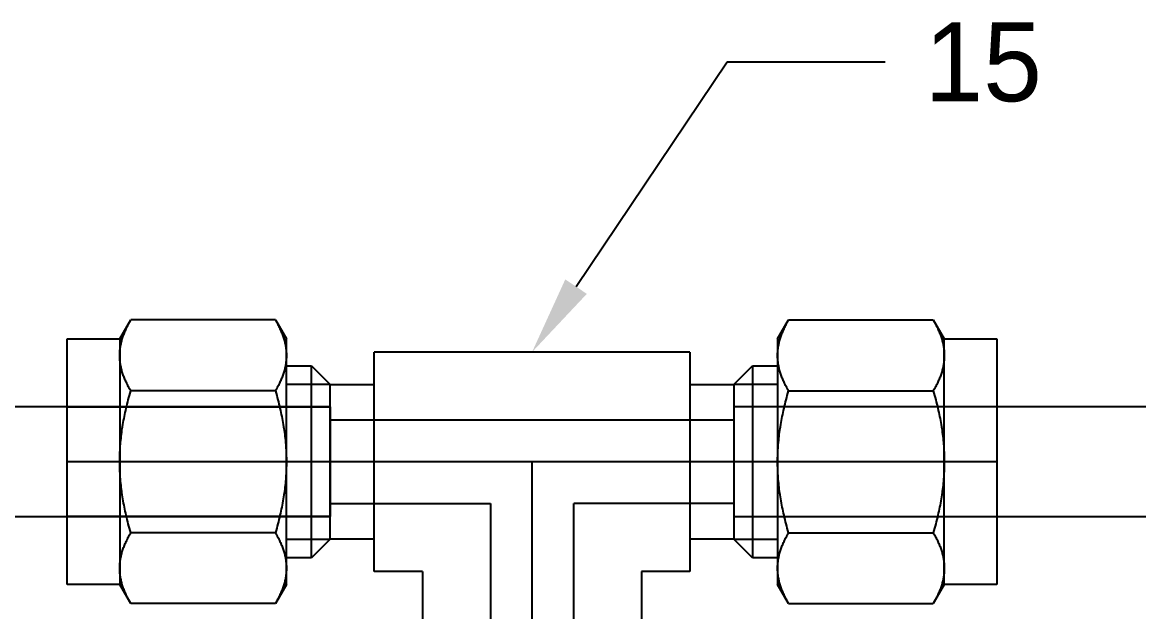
# Model space of a CAD drawing. Header units: inches. Extents: x 5.3 to 31.2, y 3.7 to 34.9.
# Drawn here: x 11.132 to 13.677, y 28.58 to 29.923 of the extents above; entities that cross this region are included whole.
import ezdxf
from ezdxf import colors
from ezdxf.entities.mleader import LeaderData, LeaderLine
from ezdxf.math import Vec2, Vec3

# ---------------------------------------------------------------- set-up
doc = ezdxf.new("R2010")
doc.units = ezdxf.units.IN
doc.header["$MEASUREMENT"] = 0
doc.linetypes.add('CENTER2', pattern=[28.575, 19.05, -3.175, 3.175, -3.175])
doc.linetypes.add('HIDDEN2', pattern=[4.7625, 3.175, -1.5875])
for name, color, linetype in [('.25 tubes', 170, 'Continuous'), ('NOTES', 1, 'Continuous'), ('TRDETAIL2', 7, 'Continuous'), ('TRDETAIL3', 7, 'Continuous'), ('TRMODEL1', 7, 'Continuous'), ('TRMODEL3', 7, 'Continuous')]:
    doc.layers.add(name, color=color, linetype=linetype)

# ---------------------------------------------------------------- blocks, each defined once
blk = doc.blocks.new('SS-400-3')
at = {"layer": 'TRDETAIL2', "color": 6, "linetype": 'HIDDEN2'}
for p, q in [((-1.06, 0.125), (-0.46, 0.125)), ((-0.46, 0.125), (-0.46, -0.125)), ((1.06, 0.125), (0.46, 0.125)), ((0.46, 0.125), (0.46, -0.125)), ((-0.46, 0.095), (0.46, 0.095)), ((-0.46, -0.095), (-0.095, -0.095)), ((-0.095, -0.46), (-0.095, -0.095)), ((0.095, -0.095), (0.095, -0.46)), ((0.46, -0.095), (0.095, -0.095)), ((-0.46, -0.125), (-1.06, -0.125)), ((0.46, -0.125), (1.06, -0.125))]:
    blk.add_line(p, q, dxfattribs=at)
at = {"layer": 'TRDETAIL3', "color": 4, "linetype": 'CENTER2'}
for p, q in [((-1.06, 0), (1.06, 0)), ((0, -1.06), (0, 0))]:
    blk.add_line(p, q, dxfattribs=at)
at = {"layer": 'TRMODEL1', "color": 7, "linetype": 'Continuous'}
for p, q in [((-0.915, 0.3233), (-0.94, 0.28)), ((-0.9242, 0.3059), (-0.9253, 0.3035)), ((-0.923, 0.3083), (-0.9242, 0.3059)), ((-0.9218, 0.3108), (-0.923, 0.3083)), ((-0.9205, 0.3132), (-0.9218, 0.3108)), ((-0.9192, 0.3157), (-0.9205, 0.3132)), ((-0.9179, 0.3182), (-0.9192, 0.3157)), ((-0.9164, 0.3208), (-0.9179, 0.3182)), ((-0.915, 0.3233), (-0.9164, 0.3208)), ((-0.585, 0.3233), (-0.915, 0.3233)), ((-0.5836, 0.3208), (-0.585, 0.3233)), ((-0.56, 0.28), (-0.585, 0.3233)), ((-0.5821, 0.3182), (-0.5836, 0.3208)), ((-0.5808, 0.3157), (-0.5821, 0.3182)), ((-0.5795, 0.3132), (-0.5808, 0.3157)), ((-0.5782, 0.3108), (-0.5795, 0.3132)), ((-0.577, 0.3083), (-0.5782, 0.3108)), ((-0.5758, 0.3059), (-0.577, 0.3083)), ((-0.5747, 0.3035), (-0.5758, 0.3059)), ((0.585, 0.3233), (0.56, 0.28)), ((0.5758, 0.3059), (0.5747, 0.3035)), ((0.577, 0.3083), (0.5758, 0.3059)), ((0.5782, 0.3108), (0.577, 0.3083)), ((0.5795, 0.3132), (0.5782, 0.3108)), ((0.5808, 0.3157), (0.5795, 0.3132)), ((0.5821, 0.3182), (0.5808, 0.3157)), ((0.5836, 0.3208), (0.5821, 0.3182)), ((0.585, 0.3233), (0.5836, 0.3208)), ((0.585, 0.3233), (0.915, 0.3233)), ((0.9164, 0.3208), (0.915, 0.3233)), ((0.94, 0.28), (0.915, 0.3233)), ((0.9179, 0.3182), (0.9164, 0.3208)), ((0.9192, 0.3157), (0.9179, 0.3182)), ((0.9205, 0.3132), (0.9192, 0.3157)), ((0.9218, 0.3108), (0.9205, 0.3132)), ((0.923, 0.3083), (0.9218, 0.3108)), ((0.9242, 0.3059), (0.923, 0.3083)), ((0.9253, 0.3035), (0.9242, 0.3059)), ((-1.06, 0.28), (-1.06, -0.28)), ((-0.94, 0.28), (-1.06, 0.28)), ((-0.94, 0.2425), (-0.94, 0.28)), ((-0.9342, 0.2803), (-0.9349, 0.278)), ((-0.9335, 0.2826), (-0.9342, 0.2803)), ((-0.9328, 0.2848), (-0.9335, 0.2826)), ((-0.932, 0.2871), (-0.9328, 0.2848)), ((-0.9312, 0.2894), (-0.932, 0.2871)), ((-0.9303, 0.2917), (-0.9312, 0.2894)), ((-0.9294, 0.2941), (-0.9303, 0.2917)), ((-0.9284, 0.2964), (-0.9294, 0.2941)), ((-0.9274, 0.2987), (-0.9284, 0.2964)), ((-0.9264, 0.3011), (-0.9274, 0.2987)), ((-0.9253, 0.3035), (-0.9264, 0.3011)), ((-0.5736, 0.3011), (-0.5747, 0.3035)), ((-0.5726, 0.2987), (-0.5736, 0.3011)), ((-0.5716, 0.2964), (-0.5726, 0.2987)), ((-0.5706, 0.2941), (-0.5716, 0.2964)), ((-0.5697, 0.2917), (-0.5706, 0.2941)), ((-0.5688, 0.2894), (-0.5697, 0.2917)), ((-0.568, 0.2871), (-0.5688, 0.2894)), ((-0.5672, 0.2848), (-0.568, 0.2871)), ((-0.5665, 0.2826), (-0.5672, 0.2848)), ((-0.5658, 0.2803), (-0.5665, 0.2826)), ((-0.5651, 0.278), (-0.5658, 0.2803)), ((-0.56, 0.28), (-0.56, 0.2425)), ((0.56, 0.2425), (0.56, 0.28)), ((0.5658, 0.2803), (0.5651, 0.278)), ((0.5665, 0.2826), (0.5658, 0.2803)), ((0.5672, 0.2848), (0.5665, 0.2826)), ((0.568, 0.2871), (0.5672, 0.2848)), ((0.5688, 0.2894), (0.568, 0.2871)), ((0.5697, 0.2917), (0.5688, 0.2894)), ((0.5706, 0.2941), (0.5697, 0.2917)), ((0.5716, 0.2964), (0.5706, 0.2941)), ((0.5726, 0.2987), (0.5716, 0.2964)), ((0.5736, 0.3011), (0.5726, 0.2987)), ((0.5747, 0.3035), (0.5736, 0.3011)), ((0.9264, 0.3011), (0.9253, 0.3035)), ((0.9274, 0.2987), (0.9264, 0.3011)), ((0.9284, 0.2964), (0.9274, 0.2987)), ((0.9294, 0.2941), (0.9284, 0.2964)), ((0.9303, 0.2917), (0.9294, 0.2941)), ((0.9312, 0.2894), (0.9303, 0.2917)), ((0.932, 0.2871), (0.9312, 0.2894)), ((0.9328, 0.2848), (0.932, 0.2871)), ((0.9335, 0.2826), (0.9328, 0.2848)), ((0.9342, 0.2803), (0.9335, 0.2826)), ((0.9349, 0.278), (0.9342, 0.2803)), ((0.94, 0.28), (0.94, 0.2425)), ((1.06, 0.28), (0.94, 0.28)), ((1.06, -0.28), (1.06, 0.28)), ((-0.9393, 0.2558), (-0.9395, 0.2536)), ((-0.939, 0.258), (-0.9393, 0.2558)), ((-0.9387, 0.2602), (-0.939, 0.258)), ((-0.9384, 0.2624), (-0.9387, 0.2602)), ((-0.938, 0.2646), (-0.9384, 0.2624)), ((-0.9376, 0.2669), (-0.938, 0.2646)), ((-0.9371, 0.2691), (-0.9376, 0.2669)), ((-0.9366, 0.2713), (-0.9371, 0.2691)), ((-0.9361, 0.2735), (-0.9366, 0.2713)), ((-0.9355, 0.2758), (-0.9361, 0.2735)), ((-0.9349, 0.278), (-0.9355, 0.2758)), ((-0.5645, 0.2758), (-0.5651, 0.278)), ((-0.5639, 0.2735), (-0.5645, 0.2758)), ((-0.5634, 0.2713), (-0.5639, 0.2735)), ((-0.5629, 0.2691), (-0.5634, 0.2713)), ((-0.5624, 0.2669), (-0.5629, 0.2691)), ((-0.562, 0.2646), (-0.5624, 0.2669)), ((-0.5616, 0.2624), (-0.562, 0.2646)), ((-0.5613, 0.2602), (-0.5616, 0.2624)), ((-0.561, 0.258), (-0.5613, 0.2602)), ((-0.5607, 0.2558), (-0.561, 0.258)), ((-0.5605, 0.2536), (-0.5607, 0.2558)), ((0.5607, 0.2558), (0.5605, 0.2536)), ((0.561, 0.258), (0.5607, 0.2558)), ((0.5613, 0.2602), (0.561, 0.258)), ((0.5616, 0.2624), (0.5613, 0.2602)), ((0.562, 0.2646), (0.5616, 0.2624)), ((0.5624, 0.2669), (0.562, 0.2646)), ((0.5629, 0.2691), (0.5624, 0.2669)), ((0.5634, 0.2713), (0.5629, 0.2691)), ((0.5639, 0.2735), (0.5634, 0.2713)), ((0.5645, 0.2758), (0.5639, 0.2735)), ((0.5651, 0.278), (0.5645, 0.2758)), ((0.9355, 0.2758), (0.9349, 0.278)), ((0.9361, 0.2735), (0.9355, 0.2758)), ((0.9366, 0.2713), (0.9361, 0.2735)), ((0.9371, 0.2691), (0.9366, 0.2713)), ((0.9376, 0.2669), (0.9371, 0.2691)), ((0.938, 0.2646), (0.9376, 0.2669)), ((0.9384, 0.2624), (0.938, 0.2646)), ((0.9387, 0.2602), (0.9384, 0.2624)), ((0.939, 0.258), (0.9387, 0.2602)), ((0.9393, 0.2558), (0.939, 0.258)), ((0.9395, 0.2536), (0.9393, 0.2558)), ((-0.9399, 0.2469), (-0.94, 0.2447)), ((-0.94, 0.2447), (-0.94, 0.2425)), ((-0.94, 0.2425), (-0.94, 0.2403)), ((-0.94, 0), (-0.94, 0.2425)), ((-0.94, 0.2403), (-0.9399, 0.238)), ((-0.9398, 0.2491), (-0.9399, 0.2469)), ((-0.9399, 0.238), (-0.9398, 0.2358)), ((-0.9397, 0.2514), (-0.9398, 0.2491)), ((-0.9398, 0.2358), (-0.9397, 0.2336)), ((-0.9395, 0.2536), (-0.9397, 0.2514)), ((-0.9397, 0.2336), (-0.9395, 0.2314)), ((-0.9395, 0.2314), (-0.9393, 0.2292)), ((-0.9393, 0.2292), (-0.939, 0.227)), ((-0.561, 0.227), (-0.5607, 0.2292)), ((-0.5607, 0.2292), (-0.5605, 0.2314)), ((-0.5603, 0.2514), (-0.5605, 0.2536)), ((-0.5605, 0.2314), (-0.5603, 0.2336)), ((-0.5602, 0.2491), (-0.5603, 0.2514)), ((-0.5603, 0.2336), (-0.5602, 0.2358)), ((-0.5601, 0.2469), (-0.5602, 0.2491)), ((-0.5602, 0.2358), (-0.5601, 0.238)), ((-0.56, 0.2447), (-0.5601, 0.2469)), ((-0.5601, 0.238), (-0.56, 0.2403)), ((-0.56, 0.2425), (-0.56, 0.2447)), ((-0.56, 0.2403), (-0.56, 0.2425)), ((-0.56, 0.2425), (-0.56, 0)), ((-0.36, 0.25), (0.36, 0.25)), ((-0.36, 0.25), (-0.36, -0.25)), ((0.36, -0.25), (0.36, 0.25)), ((0.5601, 0.2469), (0.56, 0.2447)), ((0.56, 0.2447), (0.56, 0.2425)), ((0.56, 0.2425), (0.56, 0.2403)), ((0.56, 0), (0.56, 0.2425)), ((0.56, 0.2403), (0.5601, 0.238)), ((0.5602, 0.2491), (0.5601, 0.2469)), ((0.5601, 0.238), (0.5602, 0.2358)), ((0.5603, 0.2514), (0.5602, 0.2491)), ((0.5602, 0.2358), (0.5603, 0.2336)), ((0.5605, 0.2536), (0.5603, 0.2514)), ((0.5603, 0.2336), (0.5605, 0.2314)), ((0.5605, 0.2314), (0.5607, 0.2292)), ((0.5607, 0.2292), (0.561, 0.227)), ((0.939, 0.227), (0.9393, 0.2292)), ((0.9393, 0.2292), (0.9395, 0.2314)), ((0.9397, 0.2514), (0.9395, 0.2536)), ((0.9395, 0.2314), (0.9397, 0.2336)), ((0.9398, 0.2491), (0.9397, 0.2514)), ((0.9397, 0.2336), (0.9398, 0.2358)), ((0.9399, 0.2469), (0.9398, 0.2491)), ((0.9398, 0.2358), (0.9399, 0.238)), ((0.94, 0.2447), (0.9399, 0.2469)), ((0.9399, 0.238), (0.94, 0.2403)), ((0.94, 0.2425), (0.94, 0.2447)), ((0.94, 0.2425), (0.94, 0)), ((0.94, 0.2403), (0.94, 0.2425)), ((-0.939, 0.227), (-0.9387, 0.2248)), ((-0.9387, 0.2248), (-0.9384, 0.2226)), ((-0.9384, 0.2226), (-0.938, 0.2203)), ((-0.938, 0.2203), (-0.9376, 0.2181)), ((-0.9376, 0.2181), (-0.9371, 0.2159)), ((-0.9371, 0.2159), (-0.9366, 0.2137)), ((-0.9366, 0.2137), (-0.9361, 0.2114)), ((-0.9361, 0.2114), (-0.9355, 0.2092)), ((-0.9355, 0.2092), (-0.9349, 0.2069)), ((-0.9349, 0.2069), (-0.9342, 0.2047)), ((-0.9342, 0.2047), (-0.9335, 0.2024)), ((-0.5665, 0.2024), (-0.5658, 0.2047)), ((-0.5658, 0.2047), (-0.5651, 0.2069)), ((-0.5651, 0.2069), (-0.5645, 0.2092)), ((-0.5645, 0.2092), (-0.5639, 0.2114)), ((-0.5639, 0.2114), (-0.5634, 0.2137)), ((-0.5634, 0.2137), (-0.5629, 0.2159)), ((-0.5629, 0.2159), (-0.5624, 0.2181)), ((-0.5624, 0.2181), (-0.562, 0.2203)), ((-0.562, 0.2203), (-0.5616, 0.2226)), ((-0.5616, 0.2226), (-0.5613, 0.2248)), ((-0.5613, 0.2248), (-0.561, 0.227)), ((-0.5025, 0.2188), (-0.56, 0.2188)), ((-0.5025, 0.2188), (-0.5025, -0.2188)), ((-0.46, 0.1762), (-0.5025, 0.2188)), ((0.5025, 0.2188), (0.46, 0.1762)), ((0.5025, -0.2188), (0.5025, 0.2188)), ((0.56, 0.2188), (0.5025, 0.2188)), ((0.561, 0.227), (0.5613, 0.2248)), ((0.5613, 0.2248), (0.5616, 0.2226)), ((0.5616, 0.2226), (0.562, 0.2203)), ((0.562, 0.2203), (0.5624, 0.2181)), ((0.5624, 0.2181), (0.5629, 0.2159)), ((0.5629, 0.2159), (0.5634, 0.2137)), ((0.5634, 0.2137), (0.5639, 0.2114)), ((0.5639, 0.2114), (0.5645, 0.2092)), ((0.5645, 0.2092), (0.5651, 0.2069)), ((0.5651, 0.2069), (0.5658, 0.2047)), ((0.5658, 0.2047), (0.5665, 0.2024)), ((0.9335, 0.2024), (0.9342, 0.2047)), ((0.9342, 0.2047), (0.9349, 0.2069)), ((0.9349, 0.2069), (0.9355, 0.2092)), ((0.9355, 0.2092), (0.9361, 0.2114)), ((0.9361, 0.2114), (0.9366, 0.2137)), ((0.9366, 0.2137), (0.9371, 0.2159)), ((0.9371, 0.2159), (0.9376, 0.2181)), ((0.9376, 0.2181), (0.938, 0.2203)), ((0.938, 0.2203), (0.9384, 0.2226)), ((0.9384, 0.2226), (0.9387, 0.2248)), ((0.9387, 0.2248), (0.939, 0.227)), ((-0.9335, 0.2024), (-0.9328, 0.2001)), ((-0.9328, 0.2001), (-0.932, 0.1979)), ((-0.932, 0.1979), (-0.9312, 0.1956)), ((-0.9312, 0.1956), (-0.9303, 0.1932)), ((-0.9303, 0.1932), (-0.9294, 0.1909)), ((-0.9294, 0.1909), (-0.9284, 0.1886)), ((-0.9284, 0.1886), (-0.9274, 0.1862)), ((-0.9274, 0.1862), (-0.9264, 0.1839)), ((-0.9264, 0.1839), (-0.9253, 0.1815)), ((-0.9253, 0.1815), (-0.9242, 0.1791)), ((-0.9242, 0.1791), (-0.923, 0.1766)), ((-0.577, 0.1766), (-0.5758, 0.1791)), ((-0.5758, 0.1791), (-0.5747, 0.1815)), ((-0.5747, 0.1815), (-0.5736, 0.1839)), ((-0.5736, 0.1839), (-0.5726, 0.1862)), ((-0.5726, 0.1862), (-0.5716, 0.1886)), ((-0.5716, 0.1886), (-0.5706, 0.1909)), ((-0.5706, 0.1909), (-0.5697, 0.1932)), ((-0.5697, 0.1932), (-0.5688, 0.1956)), ((-0.5688, 0.1956), (-0.568, 0.1979)), ((-0.568, 0.1979), (-0.5672, 0.2001)), ((-0.5672, 0.2001), (-0.5665, 0.2024)), ((0.5665, 0.2024), (0.5672, 0.2001)), ((0.5672, 0.2001), (0.568, 0.1979)), ((0.568, 0.1979), (0.5688, 0.1956)), ((0.5688, 0.1956), (0.5697, 0.1932)), ((0.5697, 0.1932), (0.5706, 0.1909)), ((0.5706, 0.1909), (0.5716, 0.1886)), ((0.5716, 0.1886), (0.5726, 0.1862)), ((0.5726, 0.1862), (0.5736, 0.1839)), ((0.5736, 0.1839), (0.5747, 0.1815)), ((0.5747, 0.1815), (0.5758, 0.1791)), ((0.5758, 0.1791), (0.577, 0.1766)), ((0.923, 0.1766), (0.9242, 0.1791)), ((0.9242, 0.1791), (0.9253, 0.1815)), ((0.9253, 0.1815), (0.9264, 0.1839)), ((0.9264, 0.1839), (0.9274, 0.1862)), ((0.9274, 0.1862), (0.9284, 0.1886)), ((0.9284, 0.1886), (0.9294, 0.1909)), ((0.9294, 0.1909), (0.9303, 0.1932)), ((0.9303, 0.1932), (0.9312, 0.1956)), ((0.9312, 0.1956), (0.932, 0.1979)), ((0.932, 0.1979), (0.9328, 0.2001)), ((0.9328, 0.2001), (0.9335, 0.2024)), ((-0.923, 0.1766), (-0.9218, 0.1742)), ((-0.9218, 0.1742), (-0.9205, 0.1717)), ((-0.9205, 0.1717), (-0.9192, 0.1693)), ((-0.9192, 0.1693), (-0.9179, 0.1667)), ((-0.9179, 0.1667), (-0.9164, 0.1642)), ((-0.9164, 0.1565), (-0.9179, 0.1515)), ((-0.9164, 0.1642), (-0.915, 0.1617)), ((-0.915, 0.1617), (-0.9164, 0.1565)), ((-0.585, 0.1617), (-0.915, 0.1617)), ((-0.585, 0.1617), (-0.5836, 0.1642)), ((-0.5836, 0.1565), (-0.585, 0.1617)), ((-0.5836, 0.1642), (-0.5821, 0.1667)), ((-0.5821, 0.1515), (-0.5836, 0.1565)), ((-0.5821, 0.1667), (-0.5808, 0.1693)), ((-0.5808, 0.1693), (-0.5795, 0.1717)), ((-0.5795, 0.1717), (-0.5782, 0.1742)), ((-0.5782, 0.1742), (-0.577, 0.1766)), ((-0.46, 0.1762), (-0.46, -0.1762)), ((-0.36, 0.1762), (-0.46, 0.1762)), ((0.46, 0.1762), (0.36, 0.1762)), ((0.46, -0.1762), (0.46, 0.1762)), ((0.577, 0.1766), (0.5782, 0.1742)), ((0.5782, 0.1742), (0.5795, 0.1717)), ((0.5795, 0.1717), (0.5808, 0.1693)), ((0.5808, 0.1693), (0.5821, 0.1667)), ((0.5821, 0.1667), (0.5836, 0.1642)), ((0.5836, 0.1565), (0.5821, 0.1515)), ((0.5836, 0.1642), (0.585, 0.1617)), ((0.585, 0.1617), (0.5836, 0.1565)), ((0.585, 0.1617), (0.915, 0.1617)), ((0.915, 0.1617), (0.9164, 0.1642)), ((0.9164, 0.1565), (0.915, 0.1617)), ((0.9164, 0.1642), (0.9179, 0.1667)), ((0.9179, 0.1515), (0.9164, 0.1565)), ((0.9179, 0.1667), (0.9192, 0.1693)), ((0.9192, 0.1693), (0.9205, 0.1717)), ((0.9205, 0.1717), (0.9218, 0.1742)), ((0.9218, 0.1742), (0.923, 0.1766)), ((-0.923, 0.1317), (-0.9242, 0.1268)), ((-0.9218, 0.1366), (-0.923, 0.1317)), ((-0.9205, 0.1415), (-0.9218, 0.1366)), ((-0.9192, 0.1465), (-0.9205, 0.1415)), ((-0.9179, 0.1515), (-0.9192, 0.1465)), ((-0.5808, 0.1465), (-0.5821, 0.1515)), ((-0.5795, 0.1415), (-0.5808, 0.1465)), ((-0.5782, 0.1366), (-0.5795, 0.1415)), ((-0.577, 0.1317), (-0.5782, 0.1366)), ((-0.5758, 0.1268), (-0.577, 0.1317)), ((0.577, 0.1317), (0.5758, 0.1268)), ((0.5782, 0.1366), (0.577, 0.1317)), ((0.5795, 0.1415), (0.5782, 0.1366)), ((0.5808, 0.1465), (0.5795, 0.1415)), ((0.5821, 0.1515), (0.5808, 0.1465)), ((0.9192, 0.1465), (0.9179, 0.1515)), ((0.9205, 0.1415), (0.9192, 0.1465)), ((0.9218, 0.1366), (0.9205, 0.1415)), ((0.923, 0.1317), (0.9218, 0.1366)), ((0.9242, 0.1268), (0.923, 0.1317)), ((-0.9294, 0.1031), (-0.9303, 0.0985)), ((-0.9284, 0.1078), (-0.9294, 0.1031)), ((-0.9274, 0.1125), (-0.9284, 0.1078)), ((-0.9264, 0.1173), (-0.9274, 0.1125)), ((-0.9253, 0.122), (-0.9264, 0.1173)), ((-0.9242, 0.1268), (-0.9253, 0.122)), ((-0.5747, 0.122), (-0.5758, 0.1268)), ((-0.5736, 0.1173), (-0.5747, 0.122)), ((-0.5726, 0.1125), (-0.5736, 0.1173)), ((-0.5716, 0.1078), (-0.5726, 0.1125)), ((-0.5706, 0.1031), (-0.5716, 0.1078)), ((-0.5697, 0.0985), (-0.5706, 0.1031)), ((0.5706, 0.1031), (0.5697, 0.0985)), ((0.5716, 0.1078), (0.5706, 0.1031)), ((0.5726, 0.1125), (0.5716, 0.1078)), ((0.5736, 0.1173), (0.5726, 0.1125)), ((0.5747, 0.122), (0.5736, 0.1173)), ((0.5758, 0.1268), (0.5747, 0.122)), ((0.9253, 0.122), (0.9242, 0.1268)), ((0.9264, 0.1173), (0.9253, 0.122)), ((0.9274, 0.1125), (0.9264, 0.1173)), ((0.9284, 0.1078), (0.9274, 0.1125)), ((0.9294, 0.1031), (0.9284, 0.1078)), ((0.9303, 0.0985), (0.9294, 0.1031)), ((-0.9335, 0.0801), (-0.9342, 0.0756)), ((-0.9328, 0.0847), (-0.9335, 0.0801)), ((-0.932, 0.0893), (-0.9328, 0.0847)), ((-0.9312, 0.0939), (-0.932, 0.0893)), ((-0.9303, 0.0985), (-0.9312, 0.0939)), ((-0.5688, 0.0939), (-0.5697, 0.0985)), ((-0.568, 0.0893), (-0.5688, 0.0939)), ((-0.5672, 0.0847), (-0.568, 0.0893)), ((-0.5665, 0.0801), (-0.5672, 0.0847)), ((-0.5658, 0.0756), (-0.5665, 0.0801)), ((0.5665, 0.0801), (0.5658, 0.0756)), ((0.5672, 0.0847), (0.5665, 0.0801)), ((0.568, 0.0893), (0.5672, 0.0847)), ((0.5688, 0.0939), (0.568, 0.0893)), ((0.5697, 0.0985), (0.5688, 0.0939)), ((0.9312, 0.0939), (0.9303, 0.0985)), ((0.932, 0.0893), (0.9312, 0.0939)), ((0.9328, 0.0847), (0.932, 0.0893)), ((0.9335, 0.0801), (0.9328, 0.0847)), ((0.9342, 0.0756), (0.9335, 0.0801)), ((-0.9371, 0.0532), (-0.9376, 0.0487)), ((-0.9366, 0.0576), (-0.9371, 0.0532)), ((-0.9361, 0.0621), (-0.9366, 0.0576)), ((-0.9355, 0.0666), (-0.9361, 0.0621)), ((-0.9349, 0.0711), (-0.9355, 0.0666)), ((-0.9342, 0.0756), (-0.9349, 0.0711)), ((-0.5651, 0.0711), (-0.5658, 0.0756)), ((-0.5645, 0.0666), (-0.5651, 0.0711)), ((-0.5639, 0.0621), (-0.5645, 0.0666)), ((-0.5634, 0.0576), (-0.5639, 0.0621)), ((-0.5629, 0.0532), (-0.5634, 0.0576)), ((-0.5624, 0.0487), (-0.5629, 0.0532)), ((0.5629, 0.0532), (0.5624, 0.0487)), ((0.5634, 0.0576), (0.5629, 0.0532)), ((0.5639, 0.0621), (0.5634, 0.0576)), ((0.5645, 0.0666), (0.5639, 0.0621)), ((0.5651, 0.0711), (0.5645, 0.0666)), ((0.5658, 0.0756), (0.5651, 0.0711)), ((0.9349, 0.0711), (0.9342, 0.0756)), ((0.9355, 0.0666), (0.9349, 0.0711)), ((0.9361, 0.0621), (0.9355, 0.0666)), ((0.9366, 0.0576), (0.9361, 0.0621)), ((0.9371, 0.0532), (0.9366, 0.0576)), ((0.9376, 0.0487), (0.9371, 0.0532)), ((-0.9393, 0.0266), (-0.9395, 0.0222)), ((-0.939, 0.031), (-0.9393, 0.0266)), ((-0.9387, 0.0354), (-0.939, 0.031)), ((-0.9384, 0.0399), (-0.9387, 0.0354)), ((-0.938, 0.0443), (-0.9384, 0.0399)), ((-0.9376, 0.0487), (-0.938, 0.0443)), ((-0.562, 0.0443), (-0.5624, 0.0487)), ((-0.5616, 0.0399), (-0.562, 0.0443)), ((-0.5613, 0.0354), (-0.5616, 0.0399)), ((-0.561, 0.031), (-0.5613, 0.0354)), ((-0.5607, 0.0266), (-0.561, 0.031)), ((-0.5605, 0.0222), (-0.5607, 0.0266)), ((0.5607, 0.0266), (0.5605, 0.0222)), ((0.561, 0.031), (0.5607, 0.0266)), ((0.5613, 0.0354), (0.561, 0.031)), ((0.5616, 0.0399), (0.5613, 0.0354)), ((0.562, 0.0443), (0.5616, 0.0399)), ((0.5624, 0.0487), (0.562, 0.0443)), ((0.938, 0.0443), (0.9376, 0.0487)), ((0.9384, 0.0399), (0.938, 0.0443)), ((0.9387, 0.0354), (0.9384, 0.0399)), ((0.939, 0.031), (0.9387, 0.0354)), ((0.9393, 0.0266), (0.939, 0.031)), ((0.9395, 0.0222), (0.9393, 0.0266)), ((-0.9399, 0.0089), (-0.94, 0.0044)), ((-0.94, 0.0044), (-0.94, 0)), ((-0.94, 0), (-0.94, -0.0044)), ((-0.9398, 0.0133), (-0.9399, 0.0089)), ((-0.9397, 0.0177), (-0.9398, 0.0133)), ((-0.9395, 0.0222), (-0.9397, 0.0177)), ((-0.5603, 0.0177), (-0.5605, 0.0222)), ((-0.5602, 0.0133), (-0.5603, 0.0177)), ((-0.5601, 0.0089), (-0.5602, 0.0133)), ((-0.56, 0.0044), (-0.5601, 0.0089)), ((-0.56, 0), (-0.56, 0.0044)), ((-0.56, 0), (-0.56, -0.2425)), ((0.5601, 0.0089), (0.56, 0.0044)), ((0.56, 0.0044), (0.56, 0)), ((0.56, 0), (0.56, -0.0044)), ((0.56, -0.2425), (0.56, 0)), ((0.5602, 0.0133), (0.5601, 0.0089)), ((0.5603, 0.0177), (0.5602, 0.0133)), ((0.5605, 0.0222), (0.5603, 0.0177)), ((0.9397, 0.0177), (0.9395, 0.0222)), ((0.9398, 0.0133), (0.9397, 0.0177)), ((0.9399, 0.0089), (0.9398, 0.0133)), ((0.94, 0.0044), (0.9399, 0.0089)), ((0.94, 0), (0.94, 0.0044)), ((0.94, -0.0044), (0.94, 0)), ((0.94, 0), (0.94, -0.2425)), ((-0.94, -0.2425), (-0.94, 0)), ((-0.94, -0.0044), (-0.9399, -0.0089)), ((-0.9399, -0.0089), (-0.9398, -0.0133)), ((-0.9398, -0.0133), (-0.9397, -0.0177)), ((-0.9397, -0.0177), (-0.9395, -0.0222)), ((-0.9395, -0.0222), (-0.9393, -0.0266)), ((-0.5607, -0.0266), (-0.5605, -0.0222)), ((-0.5605, -0.0222), (-0.5603, -0.0177)), ((-0.5603, -0.0177), (-0.5602, -0.0133)), ((-0.5602, -0.0133), (-0.5601, -0.0089)), ((-0.5601, -0.0089), (-0.56, -0.0044)), ((-0.56, -0.0044), (-0.56, 0)), ((0.56, -0.0044), (0.5601, -0.0089)), ((0.5601, -0.0089), (0.5602, -0.0133)), ((0.5602, -0.0133), (0.5603, -0.0177)), ((0.5603, -0.0177), (0.5605, -0.0222)), ((0.5605, -0.0222), (0.5607, -0.0266)), ((0.9393, -0.0266), (0.9395, -0.0222)), ((0.9395, -0.0222), (0.9397, -0.0177)), ((0.9397, -0.0177), (0.9398, -0.0133)), ((0.9398, -0.0133), (0.9399, -0.0089)), ((0.9399, -0.0089), (0.94, -0.0044)), ((-0.9393, -0.0266), (-0.939, -0.031)), ((-0.939, -0.031), (-0.9387, -0.0354)), ((-0.9387, -0.0354), (-0.9384, -0.0399)), ((-0.9384, -0.0399), (-0.938, -0.0443)), ((-0.938, -0.0443), (-0.9376, -0.0487)), ((-0.9376, -0.0487), (-0.9371, -0.0532)), ((-0.5629, -0.0532), (-0.5624, -0.0487)), ((-0.5624, -0.0487), (-0.562, -0.0443)), ((-0.562, -0.0443), (-0.5616, -0.0399)), ((-0.5616, -0.0399), (-0.5613, -0.0354)), ((-0.5613, -0.0354), (-0.561, -0.031)), ((-0.561, -0.031), (-0.5607, -0.0266)), ((0.5607, -0.0266), (0.561, -0.031)), ((0.561, -0.031), (0.5613, -0.0354)), ((0.5613, -0.0354), (0.5616, -0.0399)), ((0.5616, -0.0399), (0.562, -0.0443)), ((0.562, -0.0443), (0.5624, -0.0487)), ((0.5624, -0.0487), (0.5629, -0.0532)), ((0.9371, -0.0532), (0.9376, -0.0487)), ((0.9376, -0.0487), (0.938, -0.0443)), ((0.938, -0.0443), (0.9384, -0.0399)), ((0.9384, -0.0399), (0.9387, -0.0354)), ((0.9387, -0.0354), (0.939, -0.031)), ((0.939, -0.031), (0.9393, -0.0266)), ((-0.9371, -0.0532), (-0.9366, -0.0576)), ((-0.9366, -0.0576), (-0.9361, -0.0621)), ((-0.9361, -0.0621), (-0.9355, -0.0666)), ((-0.9355, -0.0666), (-0.9349, -0.0711)), ((-0.9349, -0.0711), (-0.9342, -0.0756)), ((-0.9342, -0.0756), (-0.9335, -0.0801)), ((-0.5665, -0.0801), (-0.5658, -0.0756)), ((-0.5658, -0.0756), (-0.5651, -0.0711)), ((-0.5651, -0.0711), (-0.5645, -0.0666)), ((-0.5645, -0.0666), (-0.5639, -0.0621)), ((-0.5639, -0.0621), (-0.5634, -0.0576)), ((-0.5634, -0.0576), (-0.5629, -0.0532)), ((0.5629, -0.0532), (0.5634, -0.0576)), ((0.5634, -0.0576), (0.5639, -0.0621)), ((0.5639, -0.0621), (0.5645, -0.0666)), ((0.5645, -0.0666), (0.5651, -0.0711)), ((0.5651, -0.0711), (0.5658, -0.0756)), ((0.5658, -0.0756), (0.5665, -0.0801)), ((0.9335, -0.0801), (0.9342, -0.0756)), ((0.9342, -0.0756), (0.9349, -0.0711)), ((0.9349, -0.0711), (0.9355, -0.0666)), ((0.9355, -0.0666), (0.9361, -0.0621)), ((0.9361, -0.0621), (0.9366, -0.0576)), ((0.9366, -0.0576), (0.9371, -0.0532)), ((-0.9335, -0.0801), (-0.9328, -0.0847)), ((-0.9328, -0.0847), (-0.932, -0.0893)), ((-0.932, -0.0893), (-0.9312, -0.0939)), ((-0.9312, -0.0939), (-0.9303, -0.0985)), ((-0.9303, -0.0985), (-0.9294, -0.1031)), ((-0.5706, -0.1031), (-0.5697, -0.0985)), ((-0.5697, -0.0985), (-0.5688, -0.0939)), ((-0.5688, -0.0939), (-0.568, -0.0893)), ((-0.568, -0.0893), (-0.5672, -0.0847)), ((-0.5672, -0.0847), (-0.5665, -0.0801)), ((0.5665, -0.0801), (0.5672, -0.0847)), ((0.5672, -0.0847), (0.568, -0.0893)), ((0.568, -0.0893), (0.5688, -0.0939)), ((0.5688, -0.0939), (0.5697, -0.0985)), ((0.5697, -0.0985), (0.5706, -0.1031)), ((0.9294, -0.1031), (0.9303, -0.0985)), ((0.9303, -0.0985), (0.9312, -0.0939)), ((0.9312, -0.0939), (0.932, -0.0893)), ((0.932, -0.0893), (0.9328, -0.0847)), ((0.9328, -0.0847), (0.9335, -0.0801)), ((-0.9294, -0.1031), (-0.9284, -0.1078)), ((-0.9284, -0.1078), (-0.9274, -0.1125)), ((-0.9274, -0.1125), (-0.9264, -0.1173)), ((-0.9264, -0.1173), (-0.9253, -0.122)), ((-0.9253, -0.122), (-0.9242, -0.1268)), ((-0.9242, -0.1268), (-0.923, -0.1317)), ((-0.577, -0.1317), (-0.5758, -0.1268)), ((-0.5758, -0.1268), (-0.5747, -0.122)), ((-0.5747, -0.122), (-0.5736, -0.1173)), ((-0.5736, -0.1173), (-0.5726, -0.1125)), ((-0.5726, -0.1125), (-0.5716, -0.1078)), ((-0.5716, -0.1078), (-0.5706, -0.1031)), ((0.5706, -0.1031), (0.5716, -0.1078)), ((0.5716, -0.1078), (0.5726, -0.1125)), ((0.5726, -0.1125), (0.5736, -0.1173)), ((0.5736, -0.1173), (0.5747, -0.122)), ((0.5747, -0.122), (0.5758, -0.1268)), ((0.5758, -0.1268), (0.577, -0.1317)), ((0.923, -0.1317), (0.9242, -0.1268)), ((0.9242, -0.1268), (0.9253, -0.122)), ((0.9253, -0.122), (0.9264, -0.1173)), ((0.9264, -0.1173), (0.9274, -0.1125)), ((0.9274, -0.1125), (0.9284, -0.1078)), ((0.9284, -0.1078), (0.9294, -0.1031)), ((-0.923, -0.1317), (-0.9218, -0.1366)), ((-0.9218, -0.1366), (-0.9205, -0.1415)), ((-0.9205, -0.1415), (-0.9192, -0.1465)), ((-0.9192, -0.1465), (-0.9179, -0.1515)), ((-0.9179, -0.1515), (-0.9164, -0.1565)), ((-0.5836, -0.1565), (-0.5821, -0.1515)), ((-0.5821, -0.1515), (-0.5808, -0.1465)), ((-0.5808, -0.1465), (-0.5795, -0.1415)), ((-0.5795, -0.1415), (-0.5782, -0.1366)), ((-0.5782, -0.1366), (-0.577, -0.1317)), ((0.577, -0.1317), (0.5782, -0.1366)), ((0.5782, -0.1366), (0.5795, -0.1415)), ((0.5795, -0.1415), (0.5808, -0.1465)), ((0.5808, -0.1465), (0.5821, -0.1515)), ((0.5821, -0.1515), (0.5836, -0.1565)), ((0.9164, -0.1565), (0.9179, -0.1515)), ((0.9179, -0.1515), (0.9192, -0.1465)), ((0.9192, -0.1465), (0.9205, -0.1415)), ((0.9205, -0.1415), (0.9218, -0.1366)), ((0.9218, -0.1366), (0.923, -0.1317)), ((-0.923, -0.1766), (-0.9242, -0.1791)), ((-0.9218, -0.1742), (-0.923, -0.1766)), ((-0.9205, -0.1717), (-0.9218, -0.1742)), ((-0.9192, -0.1693), (-0.9205, -0.1717)), ((-0.9179, -0.1667), (-0.9192, -0.1693)), ((-0.9164, -0.1642), (-0.9179, -0.1667)), ((-0.9164, -0.1565), (-0.915, -0.1617)), ((-0.915, -0.1617), (-0.9164, -0.1642)), ((-0.585, -0.1617), (-0.915, -0.1617)), ((-0.585, -0.1617), (-0.5836, -0.1565)), ((-0.5836, -0.1642), (-0.585, -0.1617)), ((-0.5821, -0.1667), (-0.5836, -0.1642)), ((-0.5808, -0.1693), (-0.5821, -0.1667)), ((-0.5795, -0.1717), (-0.5808, -0.1693)), ((-0.5782, -0.1742), (-0.5795, -0.1717)), ((-0.577, -0.1766), (-0.5782, -0.1742)), ((-0.5758, -0.1791), (-0.577, -0.1766)), ((-0.5025, -0.2188), (-0.46, -0.1762)), ((-0.46, -0.1762), (-0.36, -0.1762)), ((0.36, -0.1762), (0.46, -0.1762)), ((0.46, -0.1762), (0.5025, -0.2188)), ((0.577, -0.1766), (0.5758, -0.1791)), ((0.5782, -0.1742), (0.577, -0.1766)), ((0.5795, -0.1717), (0.5782, -0.1742)), ((0.5808, -0.1693), (0.5795, -0.1717)), ((0.5821, -0.1667), (0.5808, -0.1693)), ((0.5836, -0.1642), (0.5821, -0.1667)), ((0.5836, -0.1565), (0.585, -0.1617)), ((0.585, -0.1617), (0.5836, -0.1642)), ((0.585, -0.1617), (0.915, -0.1617)), ((0.915, -0.1617), (0.9164, -0.1565)), ((0.9164, -0.1642), (0.915, -0.1617)), ((0.9179, -0.1667), (0.9164, -0.1642)), ((0.9192, -0.1693), (0.9179, -0.1667)), ((0.9205, -0.1717), (0.9192, -0.1693)), ((0.9218, -0.1742), (0.9205, -0.1717)), ((0.923, -0.1766), (0.9218, -0.1742)), ((0.9242, -0.1791), (0.923, -0.1766)), ((-0.9335, -0.2024), (-0.9342, -0.2047)), ((-0.9328, -0.2001), (-0.9335, -0.2024)), ((-0.932, -0.1979), (-0.9328, -0.2001)), ((-0.9312, -0.1956), (-0.932, -0.1979)), ((-0.9303, -0.1932), (-0.9312, -0.1956)), ((-0.9294, -0.1909), (-0.9303, -0.1932)), ((-0.9284, -0.1886), (-0.9294, -0.1909)), ((-0.9274, -0.1862), (-0.9284, -0.1886)), ((-0.9264, -0.1839), (-0.9274, -0.1862)), ((-0.9253, -0.1815), (-0.9264, -0.1839)), ((-0.9242, -0.1791), (-0.9253, -0.1815)), ((-0.5747, -0.1815), (-0.5758, -0.1791)), ((-0.5736, -0.1839), (-0.5747, -0.1815)), ((-0.5726, -0.1862), (-0.5736, -0.1839)), ((-0.5716, -0.1886), (-0.5726, -0.1862)), ((-0.5706, -0.1909), (-0.5716, -0.1886)), ((-0.5697, -0.1932), (-0.5706, -0.1909)), ((-0.5688, -0.1956), (-0.5697, -0.1932)), ((-0.568, -0.1979), (-0.5688, -0.1956)), ((-0.5672, -0.2001), (-0.568, -0.1979)), ((-0.5665, -0.2024), (-0.5672, -0.2001)), ((-0.5658, -0.2047), (-0.5665, -0.2024)), ((0.5665, -0.2024), (0.5658, -0.2047)), ((0.5672, -0.2001), (0.5665, -0.2024)), ((0.568, -0.1979), (0.5672, -0.2001)), ((0.5688, -0.1956), (0.568, -0.1979)), ((0.5697, -0.1932), (0.5688, -0.1956)), ((0.5706, -0.1909), (0.5697, -0.1932)), ((0.5716, -0.1886), (0.5706, -0.1909)), ((0.5726, -0.1862), (0.5716, -0.1886)), ((0.5736, -0.1839), (0.5726, -0.1862)), ((0.5747, -0.1815), (0.5736, -0.1839)), ((0.5758, -0.1791), (0.5747, -0.1815)), ((0.9253, -0.1815), (0.9242, -0.1791)), ((0.9264, -0.1839), (0.9253, -0.1815)), ((0.9274, -0.1862), (0.9264, -0.1839)), ((0.9284, -0.1886), (0.9274, -0.1862)), ((0.9294, -0.1909), (0.9284, -0.1886)), ((0.9303, -0.1932), (0.9294, -0.1909)), ((0.9312, -0.1956), (0.9303, -0.1932)), ((0.932, -0.1979), (0.9312, -0.1956)), ((0.9328, -0.2001), (0.932, -0.1979)), ((0.9335, -0.2024), (0.9328, -0.2001)), ((0.9342, -0.2047), (0.9335, -0.2024)), ((-0.939, -0.227), (-0.9393, -0.2292)), ((-0.9387, -0.2248), (-0.939, -0.227)), ((-0.9384, -0.2226), (-0.9387, -0.2248)), ((-0.938, -0.2203), (-0.9384, -0.2226)), ((-0.9376, -0.2181), (-0.938, -0.2203)), ((-0.9371, -0.2159), (-0.9376, -0.2181)), ((-0.9366, -0.2137), (-0.9371, -0.2159)), ((-0.9361, -0.2114), (-0.9366, -0.2137)), ((-0.9355, -0.2092), (-0.9361, -0.2114)), ((-0.9349, -0.2069), (-0.9355, -0.2092)), ((-0.9342, -0.2047), (-0.9349, -0.2069)), ((-0.5651, -0.2069), (-0.5658, -0.2047)), ((-0.5645, -0.2092), (-0.5651, -0.2069)), ((-0.5639, -0.2114), (-0.5645, -0.2092)), ((-0.5634, -0.2137), (-0.5639, -0.2114)), ((-0.5629, -0.2159), (-0.5634, -0.2137)), ((-0.5624, -0.2181), (-0.5629, -0.2159)), ((-0.562, -0.2203), (-0.5624, -0.2181)), ((-0.5616, -0.2226), (-0.562, -0.2203)), ((-0.5613, -0.2248), (-0.5616, -0.2226)), ((-0.561, -0.227), (-0.5613, -0.2248)), ((-0.5607, -0.2292), (-0.561, -0.227)), ((-0.56, -0.2188), (-0.5025, -0.2188)), ((0.5025, -0.2188), (0.56, -0.2188)), ((0.561, -0.227), (0.5607, -0.2292)), ((0.5613, -0.2248), (0.561, -0.227)), ((0.5616, -0.2226), (0.5613, -0.2248)), ((0.562, -0.2203), (0.5616, -0.2226)), ((0.5624, -0.2181), (0.562, -0.2203)), ((0.5629, -0.2159), (0.5624, -0.2181)), ((0.5634, -0.2137), (0.5629, -0.2159)), ((0.5639, -0.2114), (0.5634, -0.2137)), ((0.5645, -0.2092), (0.5639, -0.2114)), ((0.5651, -0.2069), (0.5645, -0.2092)), ((0.5658, -0.2047), (0.5651, -0.2069)), ((0.9349, -0.2069), (0.9342, -0.2047)), ((0.9355, -0.2092), (0.9349, -0.2069)), ((0.9361, -0.2114), (0.9355, -0.2092)), ((0.9366, -0.2137), (0.9361, -0.2114)), ((0.9371, -0.2159), (0.9366, -0.2137)), ((0.9376, -0.2181), (0.9371, -0.2159)), ((0.938, -0.2203), (0.9376, -0.2181)), ((0.9384, -0.2226), (0.938, -0.2203)), ((0.9387, -0.2248), (0.9384, -0.2226)), ((0.939, -0.227), (0.9387, -0.2248)), ((0.9393, -0.2292), (0.939, -0.227)), ((-0.9399, -0.238), (-0.94, -0.2403)), ((-0.94, -0.2403), (-0.94, -0.2425)), ((-0.94, -0.2425), (-0.94, -0.2447)), ((-0.94, -0.28), (-0.94, -0.2425)), ((-0.94, -0.2447), (-0.9399, -0.2469)), ((-0.9398, -0.2358), (-0.9399, -0.238)), ((-0.9399, -0.2469), (-0.9398, -0.2491)), ((-0.9397, -0.2336), (-0.9398, -0.2358)), ((-0.9398, -0.2491), (-0.9397, -0.2514)), ((-0.9395, -0.2314), (-0.9397, -0.2336)), ((-0.9397, -0.2514), (-0.9395, -0.2536)), ((-0.9393, -0.2292), (-0.9395, -0.2314)), ((-0.9395, -0.2536), (-0.9393, -0.2558)), ((-0.5605, -0.2314), (-0.5607, -0.2292)), ((-0.5607, -0.2558), (-0.5605, -0.2536)), ((-0.5603, -0.2336), (-0.5605, -0.2314)), ((-0.5605, -0.2536), (-0.5603, -0.2514)), ((-0.5602, -0.2358), (-0.5603, -0.2336)), ((-0.5603, -0.2514), (-0.5602, -0.2491)), ((-0.5601, -0.238), (-0.5602, -0.2358)), ((-0.5602, -0.2491), (-0.5601, -0.2469)), ((-0.56, -0.2403), (-0.5601, -0.238)), ((-0.5601, -0.2469), (-0.56, -0.2447)), ((-0.56, -0.2425), (-0.56, -0.2403)), ((-0.56, -0.2447), (-0.56, -0.2425)), ((-0.56, -0.2425), (-0.56, -0.28)), ((-0.36, -0.25), (-0.25, -0.25)), ((-0.25, -0.25), (-0.25, -0.36)), ((0.25, -0.25), (0.25, -0.36)), ((0.25, -0.25), (0.36, -0.25)), ((0.5601, -0.238), (0.56, -0.2403)), ((0.56, -0.2403), (0.56, -0.2425)), ((0.56, -0.2425), (0.56, -0.2447)), ((0.56, -0.28), (0.56, -0.2425)), ((0.56, -0.2447), (0.5601, -0.2469)), ((0.5602, -0.2358), (0.5601, -0.238)), ((0.5601, -0.2469), (0.5602, -0.2491)), ((0.5603, -0.2336), (0.5602, -0.2358)), ((0.5602, -0.2491), (0.5603, -0.2514)), ((0.5605, -0.2314), (0.5603, -0.2336)), ((0.5603, -0.2514), (0.5605, -0.2536)), ((0.5607, -0.2292), (0.5605, -0.2314)), ((0.5605, -0.2536), (0.5607, -0.2558)), ((0.9395, -0.2314), (0.9393, -0.2292)), ((0.9393, -0.2558), (0.9395, -0.2536)), ((0.9397, -0.2336), (0.9395, -0.2314)), ((0.9395, -0.2536), (0.9397, -0.2514)), ((0.9398, -0.2358), (0.9397, -0.2336)), ((0.9397, -0.2514), (0.9398, -0.2491)), ((0.9399, -0.238), (0.9398, -0.2358)), ((0.9398, -0.2491), (0.9399, -0.2469)), ((0.94, -0.2403), (0.9399, -0.238)), ((0.9399, -0.2469), (0.94, -0.2447)), ((0.94, -0.2425), (0.94, -0.2403)), ((0.94, -0.2447), (0.94, -0.2425)), ((0.94, -0.2425), (0.94, -0.28)), ((-0.9393, -0.2558), (-0.939, -0.258)), ((-0.939, -0.258), (-0.9387, -0.2602)), ((-0.9387, -0.2602), (-0.9384, -0.2624)), ((-0.9384, -0.2624), (-0.938, -0.2646)), ((-0.938, -0.2646), (-0.9376, -0.2669)), ((-0.9376, -0.2669), (-0.9371, -0.2691)), ((-0.9371, -0.2691), (-0.9366, -0.2713)), ((-0.9366, -0.2713), (-0.9361, -0.2735)), ((-0.9361, -0.2735), (-0.9355, -0.2758)), ((-0.9355, -0.2758), (-0.9349, -0.278)), ((-0.9349, -0.278), (-0.9342, -0.2803)), ((-0.5658, -0.2803), (-0.5651, -0.278)), ((-0.5651, -0.278), (-0.5645, -0.2758)), ((-0.5645, -0.2758), (-0.5639, -0.2735)), ((-0.5639, -0.2735), (-0.5634, -0.2713)), ((-0.5634, -0.2713), (-0.5629, -0.2691)), ((-0.5629, -0.2691), (-0.5624, -0.2669)), ((-0.5624, -0.2669), (-0.562, -0.2646)), ((-0.562, -0.2646), (-0.5616, -0.2624)), ((-0.5616, -0.2624), (-0.5613, -0.2602)), ((-0.5613, -0.2602), (-0.561, -0.258)), ((-0.561, -0.258), (-0.5607, -0.2558)), ((0.5607, -0.2558), (0.561, -0.258)), ((0.561, -0.258), (0.5613, -0.2602)), ((0.5613, -0.2602), (0.5616, -0.2624)), ((0.5616, -0.2624), (0.562, -0.2646)), ((0.562, -0.2646), (0.5624, -0.2669)), ((0.5624, -0.2669), (0.5629, -0.2691)), ((0.5629, -0.2691), (0.5634, -0.2713)), ((0.5634, -0.2713), (0.5639, -0.2735)), ((0.5639, -0.2735), (0.5645, -0.2758)), ((0.5645, -0.2758), (0.5651, -0.278)), ((0.5651, -0.278), (0.5658, -0.2803)), ((0.9342, -0.2803), (0.9349, -0.278)), ((0.9349, -0.278), (0.9355, -0.2758)), ((0.9355, -0.2758), (0.9361, -0.2735)), ((0.9361, -0.2735), (0.9366, -0.2713)), ((0.9366, -0.2713), (0.9371, -0.2691)), ((0.9371, -0.2691), (0.9376, -0.2669)), ((0.9376, -0.2669), (0.938, -0.2646)), ((0.938, -0.2646), (0.9384, -0.2624)), ((0.9384, -0.2624), (0.9387, -0.2602)), ((0.9387, -0.2602), (0.939, -0.258)), ((0.939, -0.258), (0.9393, -0.2558)), ((-1.06, -0.28), (-0.94, -0.28)), ((-0.94, -0.28), (-0.915, -0.3233)), ((-0.9342, -0.2803), (-0.9335, -0.2826)), ((-0.9335, -0.2826), (-0.9328, -0.2848)), ((-0.9328, -0.2848), (-0.932, -0.2871)), ((-0.932, -0.2871), (-0.9312, -0.2894)), ((-0.9312, -0.2894), (-0.9303, -0.2917)), ((-0.9303, -0.2917), (-0.9294, -0.2941)), ((-0.9294, -0.2941), (-0.9284, -0.2964)), ((-0.9284, -0.2964), (-0.9274, -0.2987)), ((-0.9274, -0.2987), (-0.9264, -0.3011)), ((-0.9264, -0.3011), (-0.9253, -0.3035)), ((-0.9253, -0.3035), (-0.9242, -0.3059)), ((-0.585, -0.3233), (-0.56, -0.28)), ((-0.5758, -0.3059), (-0.5747, -0.3035)), ((-0.5747, -0.3035), (-0.5736, -0.3011)), ((-0.5736, -0.3011), (-0.5726, -0.2987)), ((-0.5726, -0.2987), (-0.5716, -0.2964)), ((-0.5716, -0.2964), (-0.5706, -0.2941)), ((-0.5706, -0.2941), (-0.5697, -0.2917)), ((-0.5697, -0.2917), (-0.5688, -0.2894)), ((-0.5688, -0.2894), (-0.568, -0.2871)), ((-0.568, -0.2871), (-0.5672, -0.2848)), ((-0.5672, -0.2848), (-0.5665, -0.2826)), ((-0.5665, -0.2826), (-0.5658, -0.2803)), ((0.56, -0.28), (0.585, -0.3233)), ((0.5658, -0.2803), (0.5665, -0.2826)), ((0.5665, -0.2826), (0.5672, -0.2848)), ((0.5672, -0.2848), (0.568, -0.2871)), ((0.568, -0.2871), (0.5688, -0.2894)), ((0.5688, -0.2894), (0.5697, -0.2917)), ((0.5697, -0.2917), (0.5706, -0.2941)), ((0.5706, -0.2941), (0.5716, -0.2964)), ((0.5716, -0.2964), (0.5726, -0.2987)), ((0.5726, -0.2987), (0.5736, -0.3011)), ((0.5736, -0.3011), (0.5747, -0.3035)), ((0.5747, -0.3035), (0.5758, -0.3059)), ((0.915, -0.3233), (0.94, -0.28)), ((0.9242, -0.3059), (0.9253, -0.3035)), ((0.9253, -0.3035), (0.9264, -0.3011)), ((0.9264, -0.3011), (0.9274, -0.2987)), ((0.9274, -0.2987), (0.9284, -0.2964)), ((0.9284, -0.2964), (0.9294, -0.2941)), ((0.9294, -0.2941), (0.9303, -0.2917)), ((0.9303, -0.2917), (0.9312, -0.2894)), ((0.9312, -0.2894), (0.932, -0.2871)), ((0.932, -0.2871), (0.9328, -0.2848)), ((0.9328, -0.2848), (0.9335, -0.2826)), ((0.9335, -0.2826), (0.9342, -0.2803)), ((0.94, -0.28), (1.06, -0.28)), ((-0.9242, -0.3059), (-0.923, -0.3083)), ((-0.923, -0.3083), (-0.9218, -0.3108)), ((-0.9218, -0.3108), (-0.9205, -0.3132)), ((-0.9205, -0.3132), (-0.9192, -0.3157)), ((-0.9192, -0.3157), (-0.9179, -0.3182)), ((-0.9179, -0.3182), (-0.9164, -0.3208)), ((-0.9164, -0.3208), (-0.915, -0.3233)), ((-0.585, -0.3233), (-0.915, -0.3233)), ((-0.585, -0.3233), (-0.5836, -0.3208)), ((-0.5836, -0.3208), (-0.5821, -0.3182)), ((-0.5821, -0.3182), (-0.5808, -0.3157)), ((-0.5808, -0.3157), (-0.5795, -0.3132)), ((-0.5795, -0.3132), (-0.5782, -0.3108)), ((-0.5782, -0.3108), (-0.577, -0.3083)), ((-0.577, -0.3083), (-0.5758, -0.3059)), ((0.5758, -0.3059), (0.577, -0.3083)), ((0.577, -0.3083), (0.5782, -0.3108)), ((0.5782, -0.3108), (0.5795, -0.3132)), ((0.5795, -0.3132), (0.5808, -0.3157)), ((0.5808, -0.3157), (0.5821, -0.3182)), ((0.5821, -0.3182), (0.5836, -0.3208)), ((0.5836, -0.3208), (0.585, -0.3233)), ((0.585, -0.3233), (0.915, -0.3233)), ((0.915, -0.3233), (0.9164, -0.3208)), ((0.9164, -0.3208), (0.9179, -0.3182)), ((0.9179, -0.3182), (0.9192, -0.3157)), ((0.9192, -0.3157), (0.9205, -0.3132)), ((0.9205, -0.3132), (0.9218, -0.3108)), ((0.9218, -0.3108), (0.923, -0.3083)), ((0.923, -0.3083), (0.9242, -0.3059))]:
    blk.add_line(p, q, dxfattribs=at)
at = {"layer": 'TRMODEL3', "color": 1, "linetype": 'Continuous'}
for p, q in [((-0.56, 0.1762), (-0.46, 0.1762)), ((0.46, 0.1762), (0.56, 0.1762)), ((-0.46, -0.1762), (-0.56, -0.1762)), ((0.56, -0.1762), (0.46, -0.1762))]:
    blk.add_line(p, q, dxfattribs=at)

msp = doc.modelspace()

# ---------------------------------------------------------------- linework, layer by layer
at = {"layer": '.25 tubes'}
for points in [[(9.545, 28.7964), (11.8338, 28.7964), (11.8338, 29.0464), (9.545, 29.0464)], [(12.7538, 28.7964), (15.0425, 28.7964), (15.0425, 29.0464), (12.7538, 29.0464)]]:
    msp.add_lwpolyline(points, close=True, dxfattribs=at)

# ---------------------------------------------------------------- block references
at = {"linetype": 'Continuous', "xscale": -1}
msp.add_blockref('SS-400-3', (12.2938, 28.9214), dxfattribs=at)

# ---------------------------------------------------------------- leaders
at = {"layer": 'NOTES'}
ml = msp.add_multileader_mtext('Standard', dxfattribs=at)
ml.set_content('15', color=256)
ml.set_leader_properties()
ml.build(insert=Vec2(0, 0))
ml.multileader.update_dxf_attribs({"has_text_frame": 1, "text_right_attachment_type": 6, "dogleg_length": 0.36, "arrow_head_size": 0.18})
ctx = ml.context
ctx.base_point, ctx.char_height, ctx.arrow_head_size, ctx.landing_gap_size, ctx.plane_origin = Vec3(13.0987, 29.8333), 0.18, 0.18, 0.09, Vec3(12.2938, 29.1714)
ctx.right_attachment = 6
notes = []
notes.append((ctx, [(0, (1, 1, 0), (12.7387, 29.8333), (1, 0), 0.36, [(0, [(12.2938, 29.1714)], 0, [])])]))
ctx.mtext.insert, ctx.mtext.flow_direction = Vec3(13.1887, 29.9233), 5
for ctx, leaders in notes:
    for number, flags, end, landing, length, lines in leaders:
        leader = LeaderData()
        leader.index, (leader.has_last_leader_line, leader.has_dogleg_vector, leader.attachment_direction) = number, flags
        leader.last_leader_point, leader.dogleg_vector, leader.dogleg_length = Vec3(end), Vec3(landing), length
        for number, points, colour, breaks in lines:
            line = LeaderLine()
            line.index, line.vertices, line.color, line.breaks = number, Vec3.list(points), colors.encode_raw_color(colour), breaks
            leader.lines.append(line)
        ctx.leaders.append(leader)

doc.saveas('drawing.dxf')
